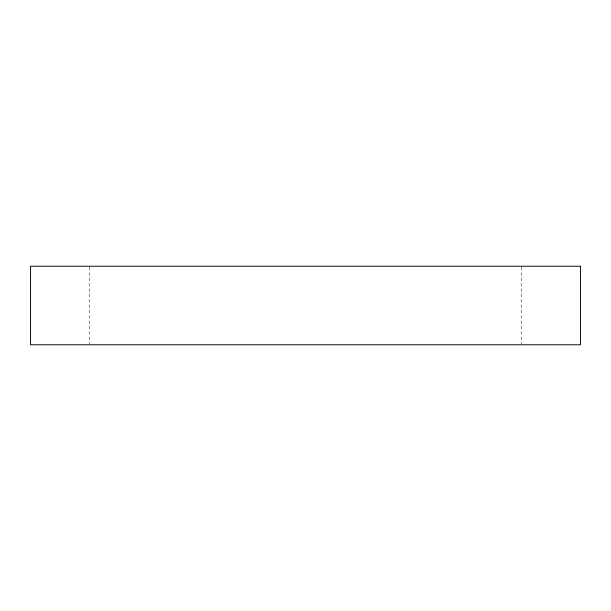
<?xml version="1.0" encoding="UTF-8"?>
<svg xmlns="http://www.w3.org/2000/svg" width="611" height="611" viewBox="0 0 611 611"><rect width="100%" height="100%" fill="white"/><g stroke="black" fill="none" stroke-linecap="round" stroke-linejoin="round"><path stroke-width="0.46" stroke-dasharray="3.06 2.29" d="M521.534 267.167L521.534 343.833M89.466 267.167L89.466 343.833"/><path stroke-width="0.92" d="M580.45 266.22L30.55 266.22L30.55 344.78L580.45 344.78L580.45 266.22"/></g></svg>
